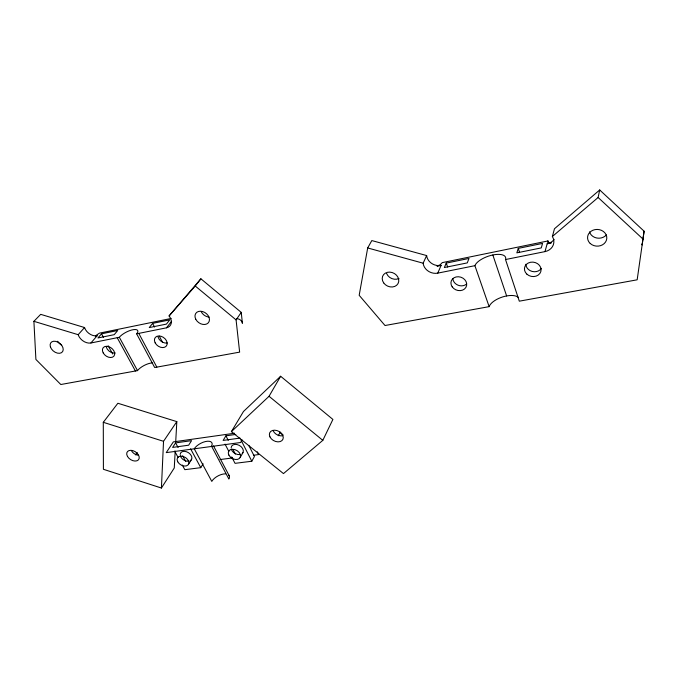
<?xml version="1.0" encoding="UTF-8"?>
<svg xmlns="http://www.w3.org/2000/svg" width="678" height="678" viewBox="0 0 678 678"><rect width="100%" height="100%" fill="white"/><g stroke="black" fill="none" stroke-linecap="round" stroke-linejoin="round"><path stroke-width="1.02" d="M161.415 488.033L163.534 441.31L176.822 421.623L117.879 403.257L103.293 422.309L103.403 469.295L161.415 488.033L174.263 467.981L175.195 451.124M175.721 441.641L176.822 421.623M505.525 259.538L519.306 301.176L637.167 279.811L644.1 231.198L599.691 189.967L554.468 228.757L552.375 236.503A12.102 10.594 9.4 0 1 544.993 251.614L505.525 259.538A16.306 6.755 -19.2 0 0 492.94 254.953A16.306 6.755 -19.2 0 0 474.905 265.683L437.768 273.132A11.39 9.763 22.4 0 1 423.131 263.2L367.688 247.962L359.179 295.303L385.011 325.516L489.143 306.642A15.967 7.195 -18.7 0 1 502.72 296.913A15.967 7.195 -18.7 0 1 518.45 297.523M644.1 231.198L642.083 244.987A5.907 5.051 -0.7 0 0 642.108 243.961M552.375 236.503L598.115 197.493L599.691 189.967M544.993 251.614L547.154 243.766A11.958 10.517 8.8 0 0 554.163 239.385M548.494 243.555L547.934 240.953L442.293 262.615L440.225 264.691L437.09 266.132M518.272 248.377L516.839 252.852L541.281 247.902L542.553 243.41L518.272 248.377L519.543 252.318M446.243 263.098L444.361 267.539L467.269 262.894L469.007 258.445L446.243 263.098L447.658 267.013M437.768 273.132L441.098 265.386A11.255 9.704 22.2 0 1 426.64 255.564L371.815 240.571L367.688 247.962M423.131 263.2L426.64 255.564M322.813 440.353L332.898 419.428L280.633 376.256L243.47 411.504L231.401 431.632L283.472 473.591L322.813 440.353L269.047 396.283L280.633 376.256M278.251 435.768L280.217 432.106M231.698 456.93L235.037 463.345L251.809 461.235L254.419 456.523L248.809 445.446M240.181 457.489L242.987 452.582M242.122 439.954L240.648 442.497L166.237 452.624L173.348 441.887L234.588 433.242M235.808 434.429L225.918 435.818L223.13 440.429L240.02 438.09M182.289 465.04L184.831 469.676L200.773 467.667L203.129 463.811M188.62 464.125L191.637 459.303M175.594 442.887L172.61 447.421L188.645 445.2L191.569 440.641L175.594 442.887L178.119 447.505M236.08 319.897L241.241 312.389L200.891 278.794L169.085 315.931A10.077 7.424 37.2 0 1 166.491 327.821L136.634 333.813L154.677 367.518L239.639 352.128L236.08 319.897L195.239 286.006L200.891 278.794M135.422 454.896L137.134 452.438M166.491 327.821L171.593 321.279M152.618 323.372L149.245 327.576L166.424 324.101L169.729 319.88L152.618 323.372L154.533 327.033M101.522 333.813L97.937 337.966L114.218 334.669L117.726 330.5L101.522 333.813L103.556 337.483M33.9 321.321L78.165 334.695A9.755 6.805 38.6 0 0 90.903 342.983L97.166 335.754A9.653 6.788 38.8 0 1 84.555 327.533L40.688 314.346L33.9 321.321L35.9 359.442L60.817 384.519L137.524 370.62L138.626 369.349A10.806 4.127 -27.6 0 1 152.296 362.925M169.085 315.931L195.239 286.006M78.165 334.695L84.555 327.533M136.634 333.813L136.914 333.5A10.992 3.848 -27.2 0 0 133.413 329.644A10.992 3.848 -27.2 0 0 120.489 336.042L119.336 337.28L90.903 342.983M231.401 431.632L269.047 396.283M95.42 335.856L99.42 333.152L171.212 318.44M547.154 243.766L551.299 242.91M437.352 266.14L441.098 265.386M95.505 336.085L97.166 335.754M219.977 459.565L232.52 457.947M253.445 455.252L258.674 454.574L257.276 451.802M550.968 242.809L548.841 242.504L547.875 241.546M103.293 422.309L163.534 441.31M279.878 432.386L283.158 435.056M598.115 197.493L643.117 239.181M108.133 345.746L112.701 354.009M174.644 451.133L178.212 457.625M117.218 337.703L135.414 371.002M119.336 337.28L137.524 370.62M182.67 455.828L185.696 461.379M190.586 448.794L200.773 467.667M138.804 333.381L156.83 367.129M213.519 445.938L229.35 476.015M159.33 336.169L162.686 342.568M225.037 444.098L228.842 451.429M225.918 435.818L228.274 440.386M232.995 449.522L235.359 454.099M240.961 439.946L251.809 461.235M474.905 265.683L489.143 306.642M492.838 254.97L506.627 295.947M547.934 240.953L548.544 242.953M547.849 241.232L548.468 243.233M241.241 312.389L242.41 323.313A4.754 3.644 34.1 0 0 236.444 318.719M541.332 268.446A8.314 7.161 10.9 0 1 532.086 271.42A8.314 7.161 10.9 0 1 525.865 264.259M398.995 278.472A8.441 7.127 26 0 1 386.613 273.497M606.369 234.927A9.509 8.289 2 0 1 596.877 238.037A9.509 8.289 2 0 1 589.504 231.851M115.252 353.001A6.788 4.78 37.4 0 1 106.31 347.085M167.203 342.992A6.941 5.068 36.3 0 1 158.059 336.907M466.481 284.09A7.967 6.78 19.2 0 1 458.048 285.201A7.967 6.78 19.2 0 1 452.845 278.633M209.095 317.05A7.772 5.899 35.9 0 1 201.273 311.795M61.656 345.094A7.305 5 38.9 0 1 57.638 341.263M138.439 455.311A6.839 4.577 33.1 0 1 131.49 450.777M282.328 435.818A7.314 5.314 28.3 0 1 273.242 430.962M239.843 454.574A6.517 4.585 29.6 0 1 231.249 448.904M231.164 447.607A6.517 4.585 29.6 0 1 239.3 445.387A6.517 4.585 29.6 0 1 242.249 453.531M228.639 474.905A10.204 5.043 -28.6 0 1 228.884 479.058L211.528 446.149A10.39 4.814 -28.2 0 0 207.383 441.242A10.39 4.814 -28.2 0 0 195.247 447.463L194.264 448.811L211.79 481.397L212.722 480.032A10.204 5.043 -28.6 0 1 225.605 473.863M180.17 454.455A6.365 4.348 31.4 0 1 188.569 452.743A6.365 4.348 31.4 0 1 189.976 460.879M188.713 461.226A6.365 4.348 31.4 0 1 180.297 455.709M383.697 282.921A8.543 7.161 26.1 0 0 398.011 283.624A8.543 7.161 26.1 0 0 389.799 272.115A8.543 7.161 26.1 0 0 383.697 282.921M526.916 274.192A8.373 7.195 11.2 0 0 540.824 271.556A8.373 7.195 11.2 0 0 530.543 262.259A8.373 7.195 11.2 0 0 526.916 274.192M590.199 243.461A9.628 8.356 2.7 0 0 606.412 240.266A9.628 8.356 2.7 0 0 594.937 229.63A9.628 8.356 2.7 0 0 590.199 243.461M103.209 352.916A6.831 4.788 37.4 0 0 113.87 356.187A6.831 4.788 37.4 0 0 108.59 346.602A6.831 4.788 37.4 0 0 103.209 352.916M155.152 342.839A6.983 5.077 36.2 0 0 166.203 346.187A6.983 5.077 36.2 0 0 161.042 336.28A6.983 5.077 36.2 0 0 155.152 342.839M195.722 319.143A7.856 5.924 35.8 0 0 208.256 322.872A7.856 5.924 35.8 0 0 202.697 311.575A7.856 5.924 35.8 0 0 195.722 319.143M452.175 286.819A8.017 6.805 19.3 0 0 465.845 287.489A8.017 6.805 19.3 0 0 458.447 276.751A8.017 6.805 19.3 0 0 452.175 286.819M50.384 346.789A7.373 5.009 38.8 0 0 61.427 352.73A7.373 5.009 38.8 0 0 58.181 342.28A7.373 5.009 38.8 0 0 50.384 346.789M228.859 455.091A6.551 4.593 29.6 0 0 239.453 458.447A6.551 4.593 29.6 0 0 234.927 449.624A6.551 4.593 29.6 0 0 228.859 455.091M177.721 461.769A6.399 4.356 31.3 0 0 187.95 465.049A6.399 4.356 31.3 0 0 183.297 456.489A6.399 4.356 31.3 0 0 177.721 461.769M127.464 456.413A6.89 4.585 33.1 0 0 138.354 459.921A6.89 4.585 33.1 0 0 133.108 450.709A6.89 4.585 33.1 0 0 127.464 456.413M269.954 436.878A7.365 5.322 28.3 0 0 281.929 440.615A7.365 5.322 28.3 0 0 277.082 430.598A7.365 5.322 28.3 0 0 269.954 436.878"/></g></svg>
